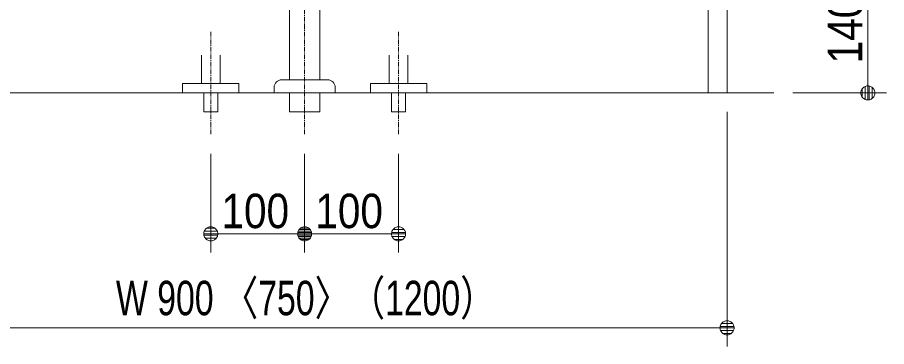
# Model space of a CAD drawing. Units: millimetres, scale not verified. Extents: x -6062 to 6062, y -3045 to 3045.
# Drawn here: x -5174 to -4248, y -2290 to -1940 of the extents above; entities that cross this region are included whole.
import ezdxf
from ezdxf.enums import TextEntityAlignment as Align

# ---------------------------------------------------------------- set-up
doc = ezdxf.new("R2010")
doc.units = ezdxf.units.MM
doc.header["$LTSCALE"] = 20
doc.linetypes.add('CHAIN1', pattern=[8, 5, -1, 1, -1])
for name, color, linetype, lineweight in [('0-1_5ボウル・キャビネット', 7, 'Continuous', 9), ('0-3_0', 7, 'Continuous', 9), ('0-4_2寸法-1', 7, 'Continuous', 9), ('0-7_4給排水', 7, 'Continuous', 9)]:
    doc.layers.add(name, color=color, linetype=linetype, lineweight=lineweight)
doc.styles.add('ＭＳ Ｐゴシック', font='')
doc.styles.get('ＭＳ Ｐゴシック').set_extended_font_data('MS PGothic')

# ---------------------------------------------------------------- blocks, each defined once
blk = doc.blocks.new('_Dot')
at = {"layer": '0-3_0'}
for p, q in [((-10, 0), (-20, 0)), ((9.78, 2), (-9.78, 2)), ((7.99, 6), (-7.99, 6)), ((9.16, -3.98), (-9.16, -3.98)), ((6, -7.98), (-6, -7.98))]:
    blk.add_line(p, q, dxfattribs=at)
for points in [[(10, 0), (9.92, 1.25), (9.69, 2.49), (9.3, 3.68), (8.76, 4.82), (8.09, 5.88), (7.29, 6.85), (6.37, 7.71), (5.36, 8.44), (4.26, 9.05), (3.09, 9.51), (1.87, 9.82), (0.63, 9.98), (-0.63, 9.98), (-1.87, 9.82), (-3.09, 9.51), (-4.26, 9.05), (-5.36, 8.44), (-6.37, 7.71), (-7.29, 6.85), (-8.09, 5.88), (-8.76, 4.82), (-9.3, 3.68), (-9.69, 2.49), (-9.92, 1.25), (-10, 0), (0, 0)], [(-10, 0), (-9.92, -1.25), (-9.69, -2.49), (-9.3, -3.68), (-8.76, -4.82), (-8.09, -5.88), (-7.29, -6.85), (-6.37, -7.71), (-5.36, -8.44), (-4.26, -9.05), (-3.09, -9.51), (-1.87, -9.82), (-0.63, -9.98), (0.63, -9.98), (1.87, -9.82), (3.09, -9.51), (4.26, -9.05), (5.36, -8.44), (6.37, -7.71), (7.29, -6.85), (8.09, -5.88), (8.76, -4.82), (9.3, -3.68), (9.69, -2.49), (9.92, -1.25), (10, 0), (0, 0)]]:
    blk.add_lwpolyline(points, close=True, dxfattribs=at)
blk = doc.blocks.new('グループ-13')
at = {"layer": '0-7_4給排水', "linetype": 'CHAIN1'}
for p, q in [((-63600, -39100), (-63600, -41300)), ((-59600, -39100), (-59600, -41300))]:
    blk.add_line(p, q, dxfattribs=at)
at = {"layer": '0-7_4給排水'}
for points in [[(-63800, -39600), (-63800, -40200), (-63400, -40200), (-63400, -39600)], [(-59800, -39600), (-59800, -40200), (-59400, -40200), (-59400, -39600)]]:
    blk.add_lwpolyline(points, dxfattribs=at)
for points in [[(-64200, -40200), (-63000, -40200), (-63000, -40400), (-64200, -40400)], [(-60200, -40200), (-59000, -40200), (-59000, -40400), (-60200, -40400)], [(-63750, -40400), (-63450, -40400), (-63450, -40800), (-63750, -40800)], [(-59750, -40400), (-59450, -40400), (-59450, -40800), (-59750, -40800)]]:
    blk.add_lwpolyline(points, close=True, dxfattribs=at)
blk = doc.blocks.new('グループ-17')
at = {"layer": '0-7_4給排水', "linetype": 'CHAIN1'}
blk.add_line((-61600, -20220), (-61600, -41300), dxfattribs=at)
at = {"layer": '0-7_4給排水'}
blk.add_line((-62250, -40306.7), (-62250, -40280), dxfattribs=at)
for points in [[(-61280, -30888.5), (-61280, -40120), (-61920, -40120), (-61920, -31914.8)], [(-62090, -40120), (-62087.5, -40120), (-61112.5, -40120), (-61110, -40120)], [(-60950, -40280), (-60950, -40306.7), (-60950, -40400), (-62250, -40400), (-62250, -40306.7)]]:
    blk.add_lwpolyline(points, dxfattribs=at)
blk.add_lwpolyline([(-61920, -40400), (-61920, -40800), (-61280, -40800), (-61280, -40400)], close=True, dxfattribs=at)
for centre, start, end in [((-62090, -40280), 90, 180), ((-61110, -40280), 0, 90)]:
    blk.add_arc(centre, 160, start, end, dxfattribs=at)

msp = doc.modelspace()

# ---------------------------------------------------------------- linework, layer by layer
at = {"layer": '0-1_5ボウル・キャビネット'}
msp.add_line((-5367.5, -2020), (-4367.5, -2020), dxfattribs=at)
msp.add_lwpolyline([(-4437.5, -1930), (-4417.5, -1930), (-4417.5, -2020), (-4437.5, -2020)], close=True, dxfattribs=at)
at = {"layer": '0-4_2寸法-1'}
for p, q in [((-4267.5, -1895.01), (-4267.5, -2004.99)), ((-4347.5, -2020), (-4247.5, -2020)), ((-4417.5, -2040), (-4417.5, -2290)), ((-4967.5, -2085), (-4967.5, -2190)), ((-4867.5, -2085), (-4867.5, -2190)), ((-4867.5, -2085), (-4867.5, -2190)), ((-4767.5, -2085), (-4767.5, -2190)), ((-4952.49, -2170), (-4882.51, -2170)), ((-4782.51, -2170), (-4852.49, -2170)), ((-4432.51, -2270), (-5302.49, -2270))]:
    msp.add_line(p, q, dxfattribs=at)

# ---------------------------------------------------------------- block references
at = {"layer": '0-4_2寸法-1', "xscale": 0.7503418, "yscale": 0.7503418}
for p, rotation in [((-4267.5, -2020), 270), ((-4967.5, -2170), 180), ((-4867.5, -2170), 180)]:
    msp.add_blockref('_Dot', p, dxfattribs=dict(at, rotation=rotation))
for p in [(-4867.5, -2170), (-4767.5, -2170), (-4417.5, -2270)]:
    msp.add_blockref('_Dot', p, dxfattribs=at)
at = {"layer": '0-7_4給排水', "xscale": 0.05, "yscale": 0.05}
for name in ['グループ-17', 'グループ-13']:
    msp.add_blockref(name, (-1787.5, 0), dxfattribs=at)

# ---------------------------------------------------------------- texts
at = {"layer": '0-4_2寸法-1', "style": 'ＭＳ Ｐゴシック', "width": 0.9}
msp.add_text('140', height=36.66, rotation=90, dxfattribs=at).set_placement((-4262.54, -1988.61), align=Align.BOTTOM_LEFT)
at = {"layer": '0-4_2寸法-1', "style": 'ＭＳ Ｐゴシック'}
for s, height, width, p in [('100', 36.66, 0.9, (-4956.11, -2174.96)), ('100', 36.66, 0.9, (-4856.11, -2174.96)), ('W 900 〈750〉（1200）', 36.69, 0.75, (-5068.55, -2267.65))]:
    msp.add_text(s, height=height, dxfattribs=dict(at, width=width)).set_placement(p, align=Align.BOTTOM_LEFT)

doc.saveas('drawing.dxf')
